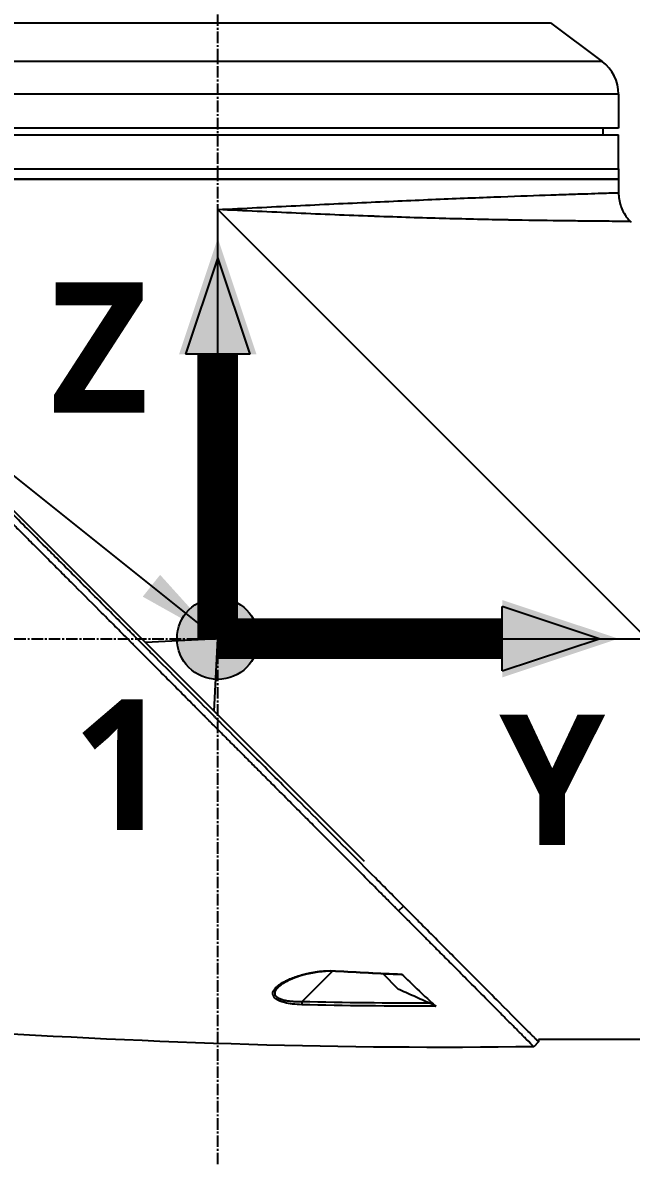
# Model space of a CAD drawing. Header units: millimetres. Extents: x 0 to 4378, y 0 to 2376.
# Drawn here: x 1468 to 1557.5, y 694.1 to 862.2 of the extents above; entities that cross this region are included whole.
import ezdxf

# ---------------------------------------------------------------- set-up
doc = ezdxf.new("R2010")
doc.units = ezdxf.units.MM
doc.header["$LTSCALE"] = 0.2
doc.linetypes.add('CENTER2', pattern=[1.125, 0.75, -0.125, 0.125, -0.125])
for name, color, linetype in [('02_Center Line', 1, 'CENTER2'), ('07_Special Line2', 76, 'Continuous'), ('12_Before Rev.Num.', 5, 'Continuous')]:
    doc.layers.add(name, color=color, linetype=linetype)
doc.layers.add('14_Mark', color=7, linetype='Continuous', true_color=0xe03c31)
doc.styles.add('Rainbow-5.0 Style', font='malgunsl.ttf')
doc.dimstyles.new('Rainbow-5.0 Style', dxfattribs={"dimtxt": 4, "dimasz": 2.5, "dimexe": 1, "dimexo": 1, "dimgap": 1, "dimtad": 1, "dimdsep": 46, "dimtxsty": 'Rainbow-5.0 Style', "dimcen": 0, "dimclrd": 251, "dimclre": 251, "dimclrt": 7, "dimazin": 3, "dimtp": 0.1, "dimtm": 0.1, "dimtfac": 0.61, "dimtmove": 0, "dimatfit": 3, "dimfxl": 1, "dimlwd": -1, "dimlwe": -1, "dimarcsym": 1})

# ---------------------------------------------------------------- blocks, each defined once
blk = doc.blocks.new('*D128')
at = {"color": 251, "linetype": 'ByBlock', "transparency": 16777216}
for p, q in [((1496.65, 979.96), (1496.65, 952.29)), ((1645.05, 826.01), (1645.05, 960.29)), ((1506.65, 956.29), (1635.05, 956.29))]:
    blk.add_line(p, q, dxfattribs=at)
at = {"color": 251, "transparency": 16777216}
for points in [[(1506.65, 957.96), (1506.65, 954.62), (1496.65, 956.29)], [(1635.05, 957.96), (1635.05, 954.62), (1645.05, 956.29)]]:
    blk.add_solid(points, dxfattribs=at)
at = {"layer": 'Defpoints', "color": 0, "transparency": 16777216}
for p in [(1496.65, 983.96), (1645.05, 956.29), (1645.05, 822.01)]:
    blk.add_point(p, dxfattribs=at)
at = {"color": 7, "transparency": 16777216, "insert": (1570.85, 968.61), "char_height": 16, "attachment_point": 5, "style": 'Rainbow-5.0 Style'}
blk.add_mtext('148.4', dxfattribs=at)
blk = doc.blocks.new('A$C51789057')
for p, q in [((-197.4, 259.9), (-99.4, 259.9)), ((-99.4, 259.9), (-91.8, 254.2)), ((-91.8, 254.2), (-205, 254.2)), ((-89.4, 249.4), (-207.4, 249.4)), ((-89.4, 249.4), (-89.4, 244.4)), ((-89.4, 244.4), (-207.4, 244.4)), ((-91.7, 244.4), (-91.69, 243.4)), ((-207.4, 243.4), (-89.4, 243.4)), ((-89.4, 238.4), (-89.4, 243.4)), ((-207.4, 238.4), (-89.4, 238.4)), ((-207.4, 238.4), (-89.4, 238.4)), ((-89.4, 238.4), (-89.4, 236.9)), ((-89.4, 236.9), (-207.4, 236.9)), ((-207.4, 236.9), (-89.4, 236.9)), ((-89.4, 236.9), (-89.4, 234.89)), ((-93.4, 234.76), (-93.4, 234.76)), ((-148.4, 169.2), (-148.4, 232.4)), ((-148.4, 232.4), (-85.2, 169.2)), ((-129.21, 231.55), (-129.21, 231.55)), ((-127.67, 231.49), (-127.67, 231.49)), ((-87.64, 230.64), (-87.54, 230.54)), ((-126.79, 136.4), (-190.23, 199.84)), ((-148.4, 169.2), (-159.05, 168.66)), ((-148.94, 158.55), (-148.4, 169.2)), ((-148.4, 169.2), (-85.2, 169.2)), ((-121.78, 129.13), (-121.07, 129.83)), ((-131.52, 120.22), (-136.01, 115.74)), ((-131.43, 120.31), (-131.43, 120.31)), ((-121.88, 117.66), (-124.06, 119.84)), ((-139.39, 117.98), (-139.39, 117.98)), ((-137.7, 115.44), (-137.7, 115.44)), ((-101.17, 109.83), (-101.88, 109.12)), ((-78.7, 110.2), (-101.2, 110.2)), ((-101.2, 110.2), (-101.17, 109.83))]:
    blk.add_line(p, q)
blk.add_arc((-95.4, 249.4), 6, 0, 53.1301)
for centre, major_axis, ratio, start_param, end_param in [((-131.04, 120.71), (-0.029, -0.499), 0.023197, 6.283182, 6.897583), ((-135.99, 115.75), (0.012, 0.5), 0.024099, 1.596047, 2.684658)]:
    blk.add_ellipse(centre, major_axis=major_axis, ratio=ratio, start_param=start_param, end_param=end_param)
for points, knots in [([(-148.4, 232.4), (-144.56, 232.59), (-140.68, 232.78), (-136.91, 232.97), (-135.03, 233.06), (-133.16, 233.15), (-131.31, 233.24), (-129.46, 233.32), (-127.62, 233.41), (-125.84, 233.49), (-122.27, 233.65), (-118.88, 233.8), (-115.67, 233.94), (-112.47, 234.07), (-109.43, 234.19), (-106.71, 234.29), (-103.99, 234.4), (-101.54, 234.48), (-99.38, 234.56), (-98.31, 234.6), (-97.3, 234.63), (-96.39, 234.66), (-95.48, 234.69), (-94.65, 234.72), (-93.92, 234.74), (-92.44, 234.79), (-91.31, 234.83), (-90.54, 234.85), (-89.78, 234.87), (-89.4, 234.89), (-89.4, 234.89), (-89.4, 234.89), (-89.4, 234.89), (-89.4, 234.89)], [0, 0, 0, 0, 0.0625, 0.0625, 0.0625, 0.0937607, 0.0937607, 0.0937607, 0.125, 0.125, 0.125, 0.1875, 0.1875, 0.1875, 0.25, 0.25, 0.25, 0.3125, 0.3125, 0.3125, 0.343762, 0.343762, 0.343762, 0.375, 0.375, 0.375, 0.437505, 0.437505, 0.437505, 0.4999997, 0.4999997, 0.4999997, 0.5000036, 0.5000036, 0.5000036, 0.5000036]), ([(-89.4, 234.89), (-89.4, 234.24), (-89.29, 233.58), (-88.88, 232.35), (-88.56, 231.76), (-88.01, 231.03), (-87.83, 230.83), (-87.64, 230.64)], [0, 0, 0, 0, 0.1944378, 0.1944378, 0.3894915, 0.3894915, 0.4694478, 0.4694478, 0.4694478, 0.4694478]), ([(-87.64, 230.64), (-87.64, 230.64), (-87.64, 230.64), (-87.64, 230.64), (-87.64, 230.64), (-88.05, 230.65), (-88.86, 230.65), (-89.65, 230.66), (-90.81, 230.67), (-92.3, 230.68), (-92.35, 230.68), (-92.39, 230.68), (-92.43, 230.68), (-93.21, 230.69), (-94.09, 230.7), (-95.05, 230.71), (-95.94, 230.72), (-96.92, 230.73), (-97.97, 230.74), (-98.05, 230.75), (-98.13, 230.75), (-98.21, 230.75), (-100.39, 230.78), (-102.84, 230.81), (-105.55, 230.86), (-105.66, 230.87), (-105.78, 230.87), (-105.89, 230.87), (-108.61, 230.92), (-111.64, 230.99), (-114.81, 231.07), (-114.94, 231.08), (-115.07, 231.08), (-115.2, 231.08), (-118.39, 231.17), (-121.74, 231.27), (-125.26, 231.4), (-125.38, 231.4), (-125.5, 231.41), (-125.62, 231.41), (-127.43, 231.48), (-129.3, 231.55), (-131.18, 231.62), (-133.06, 231.7), (-134.95, 231.78), (-136.85, 231.87), (-140.66, 232.04), (-144.53, 232.21), (-148.4, 232.4)], [0.5004051, 0.5004051, 0.5004051, 0.5004051, 0.5004089, 0.5004089, 0.5004089, 0.5636131, 0.5636131, 0.5636131, 0.625, 0.625, 0.625, 0.6267728, 0.6267728, 0.6267728, 0.658295, 0.658295, 0.658295, 0.6875, 0.6875, 0.6875, 0.6897468, 0.6897468, 0.6897468, 0.75, 0.75, 0.75, 0.7524879, 0.7524879, 0.7524879, 0.8125, 0.8125, 0.8125, 0.8149217, 0.8149217, 0.8149217, 0.875, 0.875, 0.875, 0.8770602, 0.8770602, 0.8770602, 0.9078721, 0.9078721, 0.9078721, 0.9384902, 0.9384902, 0.9384902, 1, 1, 1, 1]), ([(-121.07, 129.83), (-121.12, 129.87), (-121.52, 130.28), (-122.42, 131.19), (-122.76, 131.53), (-123.79, 132.56), (-124.48, 133.26), (-126.59, 135.37), (-128.02, 136.81), (-132.37, 141.18), (-135.37, 144.19), (-140.46, 149.29), (-142.52, 151.35), (-146.63, 155.47), (-148.16, 157.01), (-148.77, 157.62), (-148.87, 157.72), (-149.3, 158.16), (-149.62, 158.48), (-151.24, 160.1), (-152.54, 161.41), (-155.25, 164.14), (-156.65, 165.55), (-158.67, 167.58), (-159.27, 168.19), (-160.08, 169), (-160.26, 169.19), (-160.64, 169.57), (-160.84, 169.76), (-161.41, 170.34), (-161.82, 170.75), (-162.99, 171.92), (-163.74, 172.68), (-166.28, 175.22), (-168.06, 177.01), (-170.69, 179.64), (-171.56, 180.51), (-172.86, 181.82), (-173.3, 182.25), (-174.66, 183.61), (-175.56, 184.52), (-177.33, 186.29), (-178.18, 187.14), (-179.85, 188.81), (-180.67, 189.63), (-182.27, 191.23), (-183.05, 192.01), (-186.78, 195.74), (-189.63, 198.59), (-193.4, 202.34), (-194.48, 203.43), (-197.35, 206.29), (-199.04, 207.97), (-202.85, 211.76), (-204.72, 213.62), (-206.33, 215.23), (-206.62, 215.52), (-207.05, 215.95), (-207.22, 216.11), (-207.47, 216.36), (-207.56, 216.45), (-207.76, 216.65), (-207.85, 216.74), (-207.97, 216.86), (-208, 216.89), (-208, 216.89)], [0.000001, 0.000001, 0.000001, 0.000001, 0.020999, 0.020999, 0.03362, 0.03362, 0.058853, 0.058853, 0.10929, 0.10929, 0.210139, 0.210139, 0.277387, 0.277387, 0.343259, 0.343259, 0.357255, 0.357255, 0.400141, 0.400141, 0.572106, 0.572106, 0.758153, 0.758153, 0.839265, 0.839265, 0.865124, 0.865124, 0.885821, 0.885821, 0.936976, 0.936976, 1.031169, 1.031169, 1.255712, 1.255712, 1.367089, 1.367089, 1.423303, 1.423303, 1.543936, 1.543936, 1.662482, 1.662482, 1.779397, 1.779397, 1.892284, 1.892284, 2.327177, 2.327177, 2.51121, 2.51121, 2.83327, 2.83327, 3.318061, 3.318061, 3.439024, 3.439024, 3.529698, 3.529698, 3.597738, 3.597738, 3.699741, 3.699741, 3.801662, 3.801662, 3.801662, 3.801662]), ([(-121.78, 129.13), (-121.8, 129.15), (-122.03, 129.37), (-122.2, 129.55), (-122.31, 129.66), (-122.63, 129.98), (-122.85, 130.19), (-123.49, 130.84), (-123.92, 131.28), (-125.23, 132.59), (-126.12, 133.48), (-128.8, 136.18), (-130.64, 138.02), (-133.03, 140.42), (-133.57, 140.96), (-134.72, 142.12), (-135.34, 142.74), (-136.66, 144.06), (-137.37, 144.77), (-138.88, 146.29), (-139.7, 147.11), (-141.01, 148.42), (-141.5, 148.92), (-142.43, 149.85), (-142.87, 150.29), (-143.8, 151.22), (-144.28, 151.71), (-144.96, 152.38), (-145.15, 152.58), (-145.52, 152.95), (-145.7, 153.12), (-146.17, 153.59), (-146.44, 153.87), (-146.94, 154.37), (-147.15, 154.58), (-147.58, 155.01), (-147.79, 155.23), (-148.11, 155.55), (-148.21, 155.64), (-148.46, 155.89), (-148.62, 156.05), (-148.83, 156.26), (-148.88, 156.31), (-148.97, 156.41), (-149.02, 156.45), (-149.1, 156.54), (-149.13, 156.57), (-149.2, 156.64), (-149.25, 156.68), (-149.37, 156.81), (-149.44, 156.88), (-149.62, 157.05), (-149.72, 157.16), (-149.99, 157.43), (-150.15, 157.59), (-150.46, 157.91), (-150.63, 158.07), (-151.28, 158.72), (-151.77, 159.22), (-153.72, 161.19), (-155.19, 162.67), (-157.33, 164.82), (-158, 165.49), (-159.31, 166.81), (-159.95, 167.45), (-160.76, 168.26), (-160.93, 168.44), (-161.15, 168.66), (-161.2, 168.71), (-161.33, 168.84), (-161.42, 168.93), (-162.17, 169.68), (-162.84, 170.36), (-164.29, 171.81), (-165.04, 172.56), (-167.19, 174.72), (-168.59, 176.12), (-170.59, 178.12), (-171.19, 178.73), (-172.08, 179.61), (-172.36, 179.9), (-172.98, 180.52), (-173.33, 180.86), (-173.93, 181.47), (-174.19, 181.73), (-174.73, 182.27), (-175.02, 182.56), (-175.6, 183.14), (-175.9, 183.44), (-176.42, 183.96), (-176.64, 184.19), (-177.03, 184.57), (-177.18, 184.72), (-177.54, 185.09), (-177.75, 185.29), (-178.17, 185.72), (-178.39, 185.93), (-178.98, 186.52), (-179.36, 186.9), (-180.11, 187.66), (-180.49, 188.04), (-181.22, 188.77), (-181.57, 189.12), (-182.58, 190.12), (-183.23, 190.77), (-184.44, 191.98), (-185, 192.54), (-186.04, 193.59), (-186.53, 194.07), (-187.43, 194.97), (-187.84, 195.39), (-188.98, 196.52), (-189.7, 197.24), (-190.93, 198.47), (-191.45, 198.99), (-192.73, 200.27), (-193.49, 201.03), (-194.6, 202.13), (-194.97, 202.5), (-195.51, 203.04), (-195.69, 203.22), (-195.95, 203.48), (-196.04, 203.57), (-196.22, 203.75), (-196.31, 203.83), (-196.39, 203.92)], [-8.505803, -8.505803, -8.505803, -8.505803, -8.494785, -8.494785, -8.478063, -8.478063, -8.444627, -8.444627, -8.377752, -8.377752, -8.243883, -8.243883, -7.976301, -7.976301, -7.899894, -7.899894, -7.812617, -7.812617, -7.713811, -7.713811, -7.601206, -7.601206, -7.533204, -7.533204, -7.472897, -7.472897, -7.406802, -7.406802, -7.380659, -7.380659, -7.356701, -7.356701, -7.315971, -7.315971, -7.284981, -7.284981, -7.253286, -7.253286, -7.239037, -7.239037, -7.215436, -7.215436, -7.206289, -7.206289, -7.198131, -7.198131, -7.189482, -7.189482, -7.169747, -7.169747, -7.137337, -7.137337, -7.092372, -7.092372, -7.023785, -7.023785, -6.954937, -6.954937, -6.744242, -6.744242, -6.117798, -6.117798, -5.832068, -5.832068, -5.558694, -5.558694, -5.484409, -5.484409, -5.462186, -5.462186, -5.424226, -5.424226, -5.133135, -5.133135, -4.815364, -4.815364, -4.21958, -4.21958, -3.958906, -3.958906, -3.836726, -3.836726, -3.68748, -3.68748, -3.57408, -3.57408, -3.448904, -3.448904, -3.319244, -3.319244, -3.216967, -3.216967, -3.148248, -3.148248, -3.053871, -3.053871, -2.956865, -2.956865, -2.784948, -2.784948, -2.611143, -2.611143, -2.449015, -2.449015, -2.143448, -2.143448, -1.875779, -1.875779, -1.641341, -1.641341, -1.436279, -1.436279, -1.077298, -1.077298, -0.807986, -0.807986, -0.404105, -0.404105, -0.202149, -0.202149, -0.101195, -0.101195, -0.050717, -0.050717, 0, 0, 0, 0]), ([(-101.17, 109.83), (-101.17, 109.83), (-101.21, 109.87), (-101.38, 110.04), (-101.5, 110.16), (-101.77, 110.43), (-101.9, 110.56), (-102.24, 110.9), (-102.46, 111.12), (-103.71, 112.38), (-105.18, 113.86), (-107.9, 116.59), (-108.89, 117.59), (-110.75, 119.46), (-111.59, 120.3), (-113.11, 121.83), (-113.78, 122.5), (-114.99, 123.71), (-115.51, 124.24), (-116.85, 125.59), (-117.67, 126.41), (-118.93, 127.68), (-119.35, 128.1), (-119.99, 128.75), (-120.21, 128.96), (-120.78, 129.54), (-121.05, 129.8), (-121.07, 129.83)], [0, 0, 0, 0, 0.390825, 0.390825, 0.781922, 0.781922, 1.04286, 1.04286, 1.390837, 1.390837, 2.785291, 2.785291, 3.480739, 3.480739, 4.002308, 4.002308, 4.393417, 4.393417, 4.686737, 4.686737, 5.128171, 5.128171, 5.349223, 5.349223, 5.459526, 5.459526, 5.641477, 5.641477, 5.641477, 5.641477]), ([(-101.88, 109.12), (-101.88, 109.12), (-101.91, 109.15), (-102.12, 109.36), (-102.46, 109.71), (-103.13, 110.38), (-103.28, 110.53), (-103.61, 110.86), (-103.78, 111.04), (-104.17, 111.42), (-104.37, 111.63), (-105.04, 112.3), (-105.54, 112.8), (-106.54, 113.8), (-107.03, 114.3), (-108, 115.28), (-108.48, 115.76), (-109.84, 117.13), (-110.78, 118.07), (-112.5, 119.8), (-113.26, 120.57), (-114.65, 121.96), (-115.26, 122.57), (-116.34, 123.66), (-116.82, 124.14), (-117.48, 124.8), (-117.66, 124.98), (-118, 125.32), (-118.16, 125.48), (-118.6, 125.93), (-118.88, 126.21), (-119.59, 126.93), (-120.02, 127.36), (-120.68, 128.02), (-120.9, 128.24), (-121.23, 128.57), (-121.34, 128.68), (-121.52, 128.86), (-121.76, 129.1), (-121.78, 129.13)], [-1.674607, -1.674607, -1.674607, -1.674607, -1.574796, -1.574796, -1.31765, -1.31765, -1.250405, -1.250405, -1.181884, -1.181884, -1.111813, -1.111813, -0.967968, -0.967968, -0.846322, -0.846322, -0.739809, -0.739809, -0.553416, -0.553416, -0.413606, -0.413606, -0.308754, -0.308754, -0.230175, -0.230175, -0.200698, -0.200698, -0.174921, -0.174921, -0.129811, -0.129811, -0.061984, -0.061984, -0.028133, -0.028133, -0.011208, -0.011208, -0.000001, -0.000001, -0.000001, -0.000001]), ([(-136.01, 115.3), (-136.99, 115.33), (-137.84, 115.43), (-138.57, 115.61), (-138.69, 115.64), (-138.82, 115.68), (-138.96, 115.73), (-139.07, 115.77), (-139.17, 115.8), (-139.25, 115.83), (-139.4, 115.9), (-139.54, 115.96), (-139.65, 116.03), (-139.74, 116.08), (-139.82, 116.13), (-139.89, 116.19), (-140.01, 116.28), (-140.1, 116.39), (-140.17, 116.49), (-140.24, 116.6), (-140.28, 116.72), (-140.29, 116.84), (-140.3, 116.93), (-140.3, 117.02), (-140.28, 117.12), (-140.24, 117.28), (-140.15, 117.45), (-140.02, 117.63), (-139.94, 117.73), (-139.86, 117.82), (-139.77, 117.9), (-139.67, 118), (-139.54, 118.1), (-139.39, 118.21), (-139.24, 118.33), (-139.06, 118.45), (-138.85, 118.57), (-138.8, 118.6), (-138.74, 118.63), (-138.66, 118.67), (-138.59, 118.71), (-138.51, 118.75), (-138.42, 118.8), (-138.29, 118.87), (-138.18, 118.92), (-138.09, 118.97), (-138.06, 118.98), (-138.01, 119), (-137.96, 119.03), (-137.72, 119.14), (-137.46, 119.24), (-137.2, 119.33), (-136.94, 119.43), (-136.65, 119.52), (-136.32, 119.62), (-136.01, 119.71), (-135.72, 119.79), (-135.47, 119.85), (-135.33, 119.89), (-135.23, 119.91), (-135.17, 119.92), (-135.08, 119.95), (-134.97, 119.97), (-134.86, 119.99), (-134.46, 120.07), (-134.08, 120.14), (-133.73, 120.19), (-133.34, 120.24), (-132.94, 120.28), (-132.51, 120.3), (-132.03, 120.33), (-131.54, 120.33), (-131.06, 120.3)], [0, 0, 0, 0, 0.125, 0.125, 0.125, 0.142857, 0.142857, 0.142857, 0.160714, 0.160714, 0.160714, 0.1875, 0.1875, 0.1875, 0.210358, 0.210358, 0.210358, 0.25, 0.25, 0.25, 0.28125, 0.28125, 0.28125, 0.3125, 0.3125, 0.3125, 0.375, 0.375, 0.375, 0.410714, 0.410714, 0.410714, 0.446429, 0.446429, 0.446429, 0.5, 0.5, 0.5, 0.518047, 0.518047, 0.518047, 0.535714, 0.535714, 0.535714, 0.559524, 0.559524, 0.559524, 0.571429, 0.571429, 0.571429, 0.642857, 0.642857, 0.642857, 0.696429, 0.696429, 0.696429, 0.75, 0.75, 0.75, 0.775, 0.775, 0.775, 0.8, 0.8, 0.8, 0.85, 0.85, 0.85, 0.925, 0.925, 0.925, 1, 1, 1, 1]), ([(-131.07, 120.21), (-131.73, 120.25), (-132.4, 120.23), (-133.82, 120.09), (-134.57, 119.96), (-136.29, 119.55), (-137.24, 119.23), (-138.57, 118.58), (-139.07, 118.28), (-139.39, 117.98)], [0, 0, 0, 0, 0.198757, 0.198757, 0.436557, 0.436557, 0.771327, 0.771327, 1.001134, 1.001134, 1.001134, 1.001134]), ([(-121.34, 119.81), (-121.32, 119.79), (-121.31, 119.78), (-121.3, 119.76), (-121.29, 119.75), (-121.29, 119.74), (-121.29, 119.73), (-121.31, 119.72), (-121.33, 119.72), (-121.34, 119.72)], [0, 0, 0, 0, 0.00724766, 0.00724766, 0.01434887, 0.01434887, 0.02284178, 0.02284178, 0.03220731, 0.03220731, 0.03220731, 0.03220731]), ([(-121.34, 119.81), (-120.63, 119.13), (-119.7, 118.24), (-117.52, 116.18), (-116.7, 115.43), (-116.31, 115.08)], [0.000001, 0.000001, 0.000001, 0.000001, 0.4106193, 0.4106193, 0.9148229, 0.9148229, 0.9148229, 0.9148229]), ([(-121.88, 117.66), (-121.09, 117.31), (-120.3, 116.95), (-118.72, 116.23), (-117.92, 115.88), (-117.13, 115.52)], [-0.5215449, -0.5215449, -0.5215449, -0.5215449, -0.2607807, -0.2607807, -0.000001, -0.000001, -0.000001, -0.000001]), ([(-117.13, 115.52), (-116.96, 115.44), (-116.81, 115.37), (-116.59, 115.26), (-116.51, 115.21), (-116.42, 115.16), (-116.39, 115.14), (-116.34, 115.11), (-116.33, 115.1), (-116.31, 115.08)], [0, 0, 0, 0, 0.0547661, 0.0547661, 0.0963591, 0.0963591, 0.1151719, 0.1151719, 0.1307191, 0.1307191, 0.1307191, 0.1307191])]:
    blk.add_open_spline(points, degree=3, knots=knots)
for points in [[(-121.34, 119.72), (-124.59, 119.85), (-127.83, 120.02), (-131.07, 120.21)], [(-131.06, 120.3), (-127.82, 120.11), (-124.58, 119.94), (-121.34, 119.81)], [(-117.13, 115.52), (-123.42, 115.51), (-129.71, 115.59), (-136.01, 115.74)], [(-116.31, 115.08), (-123.18, 115.07), (-129.78, 115.15), (-136.01, 115.3)], [(-101.88, 109.12), (-129.83, 108.68), (-157.8, 109.65), (-185.7, 111.41)], [(-101.17, 109.83), (-101.17, 109.83), (-101.17, 109.83), (-101.17, 109.83)]]:
    blk.add_open_spline(points, degree=3)
blk.add_rational_spline([(-136.01, 115.74), (-136.73, 115.71), (-137.45, 115.74), (-138.79, 115.94), (-139.39, 116.14), (-140.03, 116.73), (-140.03, 117.11), (-139.71, 117.64), (-139.57, 117.81), (-139.39, 117.98)], [1.00000030867, 1.0000002608, 1.00000021753, 1.0000001476, 1.00000012246, 1.0000001169, 1.00000013778, 1.00000018739, 1.0000002063, 1.00000022721], degree=3, knots=[0, 0, 0, 0, 0.125, 0.125, 0.25, 0.25, 0.375, 0.375, 0.4355812, 0.4355812, 0.4355812, 0.4355812])
at = {"layer": '02_Center Line', "ltscale": 11.288275}
for p, q in [((-148.4, 91.82), (-148.4, 673.26)), ((-231.69, 169.2), (87.11, 169.2))]:
    blk.add_line(p, q, dxfattribs=at)
blk = doc.blocks.new('A$Cf3c49088')
at = {"layer": '07_Special Line2'}
blk.add_hatch(color=256, dxfattribs=at).paths.add_polyline_path([(49.16, 0), (34.9, 4.75), (34.9, -4.75)])
at = {"layer": '12_Before Rev.Num.'}
blk.add_hatch(color=256, dxfattribs=at).paths.add_polyline_path([(0, 49.16), (-4.75, 34.9), (4.75, 34.9)])
at = {"layer": '14_Mark'}
h = blk.add_hatch(color=256, dxfattribs=at)
h.dxf.hatch_style = 1
h.paths.add_polyline_path([(5, 0, 1), (-5, 0, 1)])
at = {"layer": '07_Special Line2'}
for p, q in [((34.9, -3.96), (34.9, 3.96)), ((46.78, 0), (34.9, 3.96)), ((34.9, -3.96), (46.78, 0))]:
    blk.add_line(p, q, dxfattribs=at)
at = {"layer": '07_Special Line2', "const_width": 5}
blk.add_lwpolyline([(34.9, 0), (0, 0)], dxfattribs=at)
at = {"layer": '12_Before Rev.Num.'}
for p, q in [((0, 46.78), (-3.96, 34.9)), ((3.96, 34.9), (0, 46.78)), ((3.96, 34.9), (-3.96, 34.9))]:
    blk.add_line(p, q, dxfattribs=at)
at = {"layer": '12_Before Rev.Num.', "const_width": 5}
blk.add_lwpolyline([(0, 34.9), (0, 0)], dxfattribs=at)
at = {"layer": '14_Mark'}
blk.add_circle((0, 0), 5, dxfattribs=at)
at = {"layer": '07_Special Line2', "insert": (34.53, -17.31), "char_height": 16, "attachment_point": 4, "style": 'Rainbow-5.0 Style'}
blk.add_mtext('{\\fMalgun Gothic Semilight|b1|i0|c129|p50;Y}', dxfattribs=at)
at = {"layer": '12_Before Rev.Num.', "insert": (-20.59, 35.73), "char_height": 16, "attachment_point": 4, "style": 'Rainbow-5.0 Style'}
blk.add_mtext('{\\fMalgun Gothic Semilight|b1|i0|c129|p50;Z}', dxfattribs=at)
at = {"layer": '14_Mark', "insert": (-17.84, -15.46), "char_height": 16, "attachment_point": 4, "style": 'Rainbow-5.0 Style'}
blk.add_mtext('{\\fMalgun Gothic Semilight|b1|i0|c129|p50;1}', dxfattribs=at)

msp = doc.modelspace()

# ---------------------------------------------------------------- block references
msp.add_blockref('A$C51789057', (1645.046, 602.257))
at = {"xscale": 1.2, "yscale": 1.2, "zscale": 1.2}
msp.add_blockref('A$Cf3c49088', (1496.646, 771.46), dxfattribs=at)

# ---------------------------------------------------------------- dimensions: what is measured, and where the dimension line sits
dim = msp.add_linear_dim(base=(1645.046, 956.291), p1=(1496.646, 983.957), p2=(1645.046, 822.01), dimstyle='Rainbow-5.0 Style', override={"dimscale": 4, "dimtol": 0, "dimlim": 0, "dimtp": 0.1, "dimtm": 0.1, "dimtfac": 0.61, "dimtdec": 2, "dimtolj": 0, "dimtzin": 8})
dim.commit()
dim.dimension.update_dxf_attribs({"geometry": '*D128', "text_midpoint": (1570.846, 968.612)})

# ---------------------------------------------------------------- leaders
at = {"annotation_type": 0, "has_hookline": 1, "hookline_direction": 1, "text_width": 145.327}
msp.add_leader([(1496.648, 771.457), (1371.654, 871.288), (1359.154, 871.288)], dimstyle='Rainbow-5.0 Style', override={"dimscale": 5, "dimgap": 1, "dimtad": 1}, dxfattribs=at)

doc.saveas('drawing.dxf')
